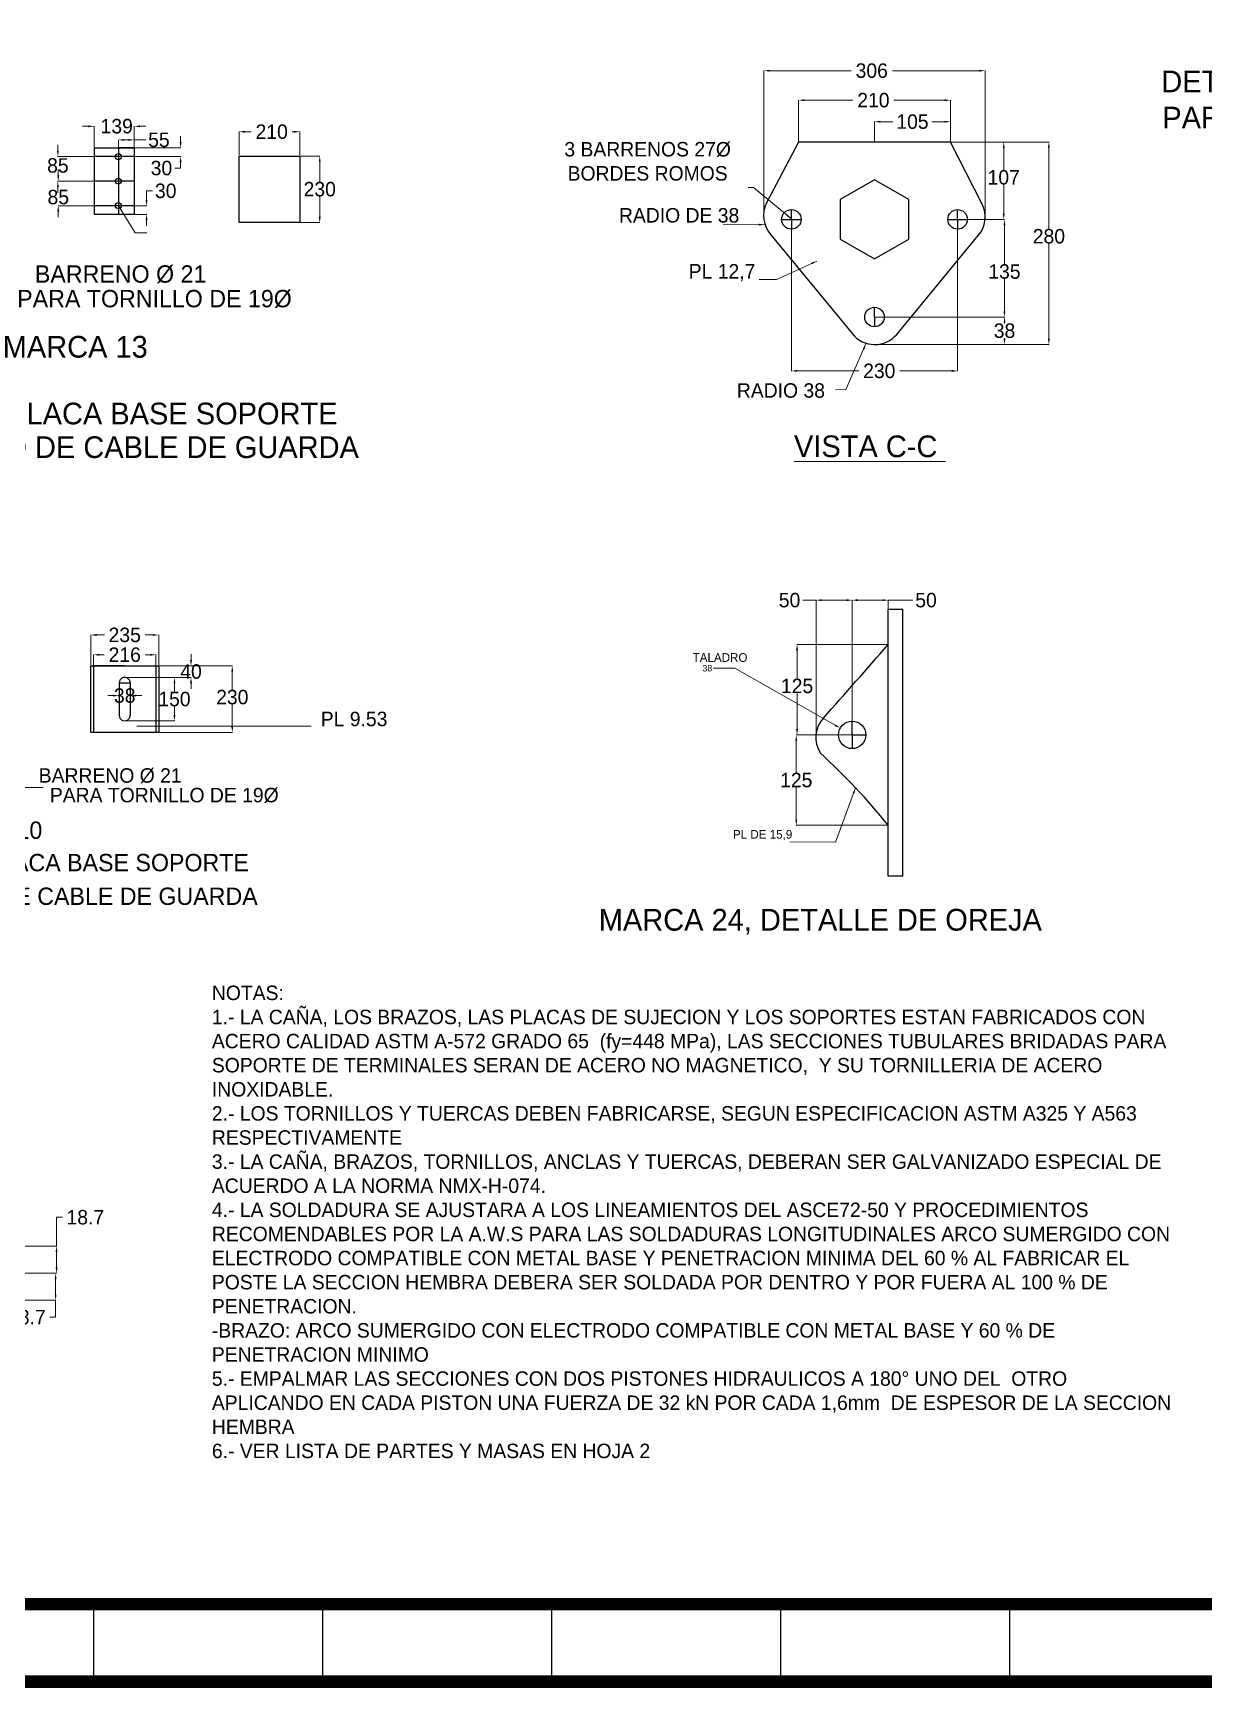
# Model space of a CAD drawing. Header units: centimetres. Extents: x 14 to 66415, y 14 to 43040.
# Drawn here: x 34018 to 50217, y 14 to 22898 of the extents above; entities that cross this region are included whole.
import ezdxf
from ezdxf.enums import TextEntityAlignment as Align

# ---------------------------------------------------------------- set-up
doc = ezdxf.new("R2010")
doc.units = ezdxf.units.CM
doc.header["$LTSCALE"] = 10
doc.header["$MEASUREMENT"] = 0
doc.layers.get('0').update_dxf_attribs({"linetype": 'CONTINUOUS'})
doc.layers.get('DEFPOINTS').update_dxf_attribs({"color": 2, "linetype": 'CONTINUOUS'})
for name, color, linetype in [('ACERO1', 144, 'CONTINUOUS'), ('ACOT', 7, 'CONTINUOUS'), ('DIMENCIONES', 252, 'CONTINUOUS'), ('INTERNO', 1, 'CONTINUOUS'), ('MARCO', 7, 'CONTINUOUS'), ('MUROBA', 2, 'CONTINUOUS'), ('TEXT', 7, 'CONTINUOUS'), ('TEXTOS', 7, 'CONTINUOUS')]:
    doc.layers.add(name, color=color, linetype=linetype)
doc.styles.get("Standard").update_dxf_attribs({"font": ''})
doc.styles.get('Standard').set_extended_font_data('Zurich Ex BT')
doc.dimstyles.get("Standard").update_dxf_attribs({"dimtxt": 200, "dimasz": 80, "dimexe": 3, "dimexo": 10, "dimgap": 0.09, "dimtad": 0, "dimtih": 1, "dimtoh": 1, "dimzin": 0, "dimdsep": 46, "dimtxsty": 'Standard', "dimcen": 0.09, "dimclrd": 256, "dimclre": 256, "dimclrt": 256, "dimadec": 0, "dimazin": 0, "dimtfac": 1, "dimtofl": 0, "dimtmove": 0, "dimatfit": 3, "dimfxl": 0, "dimtolj": 1, "dimtzin": 0, "dimlwd": 0, "dimlwe": 0, "dimarcsym": 0})

# ---------------------------------------------------------------- blocks, each defined once
blk = doc.blocks.new('*D10')
at = {"layer": 'DEFPOINTS', "color": 0}
for p in [(45659, 21392), (45659, 18592), (48072, 18592)]:
    blk.add_point(p, dxfattribs=at)
at = {"layer": 'DIMENCIONES', "lineweight": 0}
for p, q in [((45669, 21392), (48075, 21392)), ((48072, 21312), (48072, 20190)), ((48072, 18672), (48072, 19987)), ((45669, 18592), (48075, 18592))]:
    blk.add_line(p, q, dxfattribs=at)
at = {"layer": 'DIMENCIONES'}
for points in [[(48058, 21312), (48085, 21312), (48072, 21392)], [(48058, 18672), (48085, 18672), (48072, 18592)]]:
    blk.add_solid(points, dxfattribs=at)
at = {"layer": 'DIMENCIONES', "insert": (48072, 20088), "char_height": 200, "attachment_point": 5}
blk.add_mtext('\\A1;280', dxfattribs=at)
blk = doc.blocks.new('*D11')
at = {"layer": 'DEFPOINTS', "color": 0}
for p in [(46709, 21392), (46809, 20322), (47447, 20322)]:
    blk.add_point(p, dxfattribs=at)
at = {"layer": 'DIMENCIONES', "lineweight": 0}
for p, q in [((46719, 21392), (47450, 21392)), ((47447, 21312), (47447, 21004)), ((47447, 20402), (47447, 20801)), ((46819, 20322), (47450, 20322))]:
    blk.add_line(p, q, dxfattribs=at)
at = {"layer": 'DIMENCIONES'}
for points in [[(47433, 21312), (47460, 21312), (47447, 21392)], [(47433, 20402), (47460, 20402), (47447, 20322)]]:
    blk.add_solid(points, dxfattribs=at)
at = {"layer": 'DIMENCIONES', "insert": (47447, 20903), "char_height": 200, "attachment_point": 5}
blk.add_mtext('\\A1;107', dxfattribs=at)
blk = doc.blocks.new('*D12')
at = {"layer": 'DEFPOINTS', "color": 0}
for p in [(46809, 20322), (45659, 18972), (47457, 18972)]:
    blk.add_point(p, dxfattribs=at)
at = {"layer": 'DIMENCIONES', "lineweight": 0}
for p, q in [((46819, 20322), (47460, 20322)), ((47457, 20242), (47457, 19702)), ((47457, 19052), (47457, 19498)), ((45669, 18972), (47460, 18972))]:
    blk.add_line(p, q, dxfattribs=at)
at = {"layer": 'DIMENCIONES'}
for points in [[(47444, 20242), (47470, 20242), (47457, 20322)], [(47444, 19052), (47470, 19052), (47457, 18972)]]:
    blk.add_solid(points, dxfattribs=at)
at = {"layer": 'DIMENCIONES', "insert": (47457, 19600), "char_height": 200, "attachment_point": 5}
blk.add_mtext('\\A1;135', dxfattribs=at)
blk = doc.blocks.new('*D13')
at = {"layer": 'DEFPOINTS', "color": 0}
for p in [(45659, 18972), (45659, 18592), (47458, 18592)]:
    blk.add_point(p, dxfattribs=at)
at = {"layer": 'DIMENCIONES', "lineweight": 0}
for p, q in [((45669, 18972), (47461, 18972)), ((47458, 18892), (47458, 18883)), ((45669, 18592), (47461, 18592)), ((47458, 18672), (47458, 18680))]:
    blk.add_line(p, q, dxfattribs=at)
at = {"layer": 'DIMENCIONES'}
for points in [[(47445, 18892), (47472, 18892), (47458, 18972)], [(47445, 18672), (47472, 18672), (47458, 18592)]]:
    blk.add_solid(points, dxfattribs=at)
at = {"layer": 'DIMENCIONES', "insert": (47458, 18782), "char_height": 200, "attachment_point": 5}
blk.add_mtext('\\A1;38', dxfattribs=at)
blk = doc.blocks.new('*D14')
at = {"layer": 'DEFPOINTS', "color": 0}
for p in [(46709, 21970), (44609, 21392), (46709, 21392)]:
    blk.add_point(p, dxfattribs=at)
at = {"layer": 'DIMENCIONES', "lineweight": 0}
for p, q in [((44609, 21402), (44609, 21973)), ((44689, 21970), (45360, 21970)), ((46629, 21970), (45928, 21970)), ((46709, 21402), (46709, 21973))]:
    blk.add_line(p, q, dxfattribs=at)
at = {"layer": 'DIMENCIONES'}
for points in [[(44689, 21983), (44689, 21957), (44609, 21970)], [(46629, 21983), (46629, 21957), (46709, 21970)]]:
    blk.add_solid(points, dxfattribs=at)
at = {"layer": 'DIMENCIONES', "insert": (45644, 21970), "char_height": 200, "attachment_point": 5}
blk.add_mtext('\\A1;210', dxfattribs=at)
blk = doc.blocks.new('*D15')
at = {"layer": 'DEFPOINTS', "color": 0}
for p in [(46709, 21673), (45659, 21392), (46709, 21392)]:
    blk.add_point(p, dxfattribs=at)
at = {"layer": 'DIMENCIONES', "lineweight": 0}
for p, q in [((45659, 21402), (45659, 21676)), ((45739, 21673), (45915, 21673)), ((46629, 21673), (46453, 21673)), ((46709, 21402), (46709, 21676))]:
    blk.add_line(p, q, dxfattribs=at)
at = {"layer": 'DIMENCIONES'}
for points in [[(45739, 21686), (45739, 21660), (45659, 21673)], [(46629, 21686), (46629, 21660), (46709, 21673)]]:
    blk.add_solid(points, dxfattribs=at)
at = {"layer": 'DIMENCIONES', "insert": (46184, 21673), "char_height": 200, "attachment_point": 5}
blk.add_mtext('\\A1;105', dxfattribs=at)
blk = doc.blocks.new('*D23')
at = {"layer": 'DEFPOINTS', "color": 0}
for p in [(44128, 22378), (44128, 20327), (47189, 20322)]:
    blk.add_point(p, dxfattribs=at)
at = {"layer": 'DIMENCIONES', "lineweight": 0}
for p, q in [((44128, 20337), (44128, 22381)), ((44208, 22378), (45336, 22378)), ((47109, 22378), (45906, 22378)), ((47189, 20332), (47189, 22381))]:
    blk.add_line(p, q, dxfattribs=at)
at = {"layer": 'DIMENCIONES'}
for points in [[(44208, 22391), (44208, 22365), (44128, 22378)], [(47109, 22391), (47109, 22365), (47189, 22378)]]:
    blk.add_solid(points, dxfattribs=at)
at = {"layer": 'DIMENCIONES', "insert": (45621, 22378), "char_height": 200, "attachment_point": 5}
blk.add_mtext('\\A1;306', dxfattribs=at)
blk = doc.blocks.new('*D24')
at = {"layer": 'DEFPOINTS', "color": 0}
for p in [(44509, 20322), (46809, 20322), (46809, 18226)]:
    blk.add_point(p, dxfattribs=at)
at = {"layer": 'DIMENCIONES', "lineweight": 0}
for p, q in [((44509, 20312), (44509, 18223)), ((46809, 20312), (46809, 18223)), ((44589, 18226), (45441, 18226)), ((46729, 18226), (46009, 18226))]:
    blk.add_line(p, q, dxfattribs=at)
at = {"layer": 'DIMENCIONES'}
for points in [[(44589, 18240), (44589, 18213), (44509, 18226)], [(46729, 18240), (46729, 18213), (46809, 18226)]]:
    blk.add_solid(points, dxfattribs=at)
at = {"layer": 'DIMENCIONES', "insert": (45725, 18226), "char_height": 200, "attachment_point": 5}
blk.add_mtext('\\A1;230', dxfattribs=at)
blk = doc.blocks.new('*D34')
at = {"layer": 'DEFPOINTS', "color": 0}
for p in [(37708, 21534), (36868, 21198), (37708, 21198)]:
    blk.add_point(p, dxfattribs=at)
at = {"layer": 'DIMENCIONES', "lineweight": 0}
for p, q in [((36868, 21208), (36868, 21537)), ((36948, 21534), (37035, 21534)), ((37628, 21534), (37604, 21534)), ((37708, 21208), (37708, 21537))]:
    blk.add_line(p, q, dxfattribs=at)
at = {"layer": 'DIMENCIONES'}
for points in [[(36948, 21547), (36948, 21521), (36868, 21534)], [(37628, 21547), (37628, 21521), (37708, 21534)]]:
    blk.add_solid(points, dxfattribs=at)
at = {"layer": 'DIMENCIONES', "insert": (37319, 21534), "char_height": 200, "attachment_point": 5}
blk.add_mtext('\\A1;210', dxfattribs=at)
blk = doc.blocks.new('*D35')
at = {"layer": 'DEFPOINTS', "color": 0}
for p in [(37708, 21198), (37708, 20278), (37984, 20278)]:
    blk.add_point(p, dxfattribs=at)
at = {"layer": 'DIMENCIONES', "lineweight": 0}
for p, q in [((37718, 21198), (37987, 21198)), ((37984, 21118), (37984, 20841)), ((37984, 20358), (37984, 20638)), ((37718, 20278), (37987, 20278))]:
    blk.add_line(p, q, dxfattribs=at)
at = {"layer": 'DIMENCIONES'}
for points in [[(37970, 21118), (37997, 21118), (37984, 21198)], [(37970, 20358), (37997, 20358), (37984, 20278)]]:
    blk.add_solid(points, dxfattribs=at)
at = {"layer": 'DIMENCIONES', "insert": (37984, 20739), "char_height": 200, "attachment_point": 5}
blk.add_mtext('\\A1;230', dxfattribs=at)
blk = doc.blocks.new('*D36')
at = {"layer": 'DEFPOINTS', "color": 0}
for p in [(34862, 21610), (34862, 21311), (35418, 21311)]:
    blk.add_point(p, dxfattribs=at)
at = {"layer": 'DIMENCIONES', "lineweight": 0}
for p, q in [((34782, 21610), (34702, 21610)), ((34862, 21321), (34862, 21613)), ((35418, 21321), (35418, 21613)), ((35498, 21610), (35578, 21610))]:
    blk.add_line(p, q, dxfattribs=at)
at = {"layer": 'DIMENCIONES'}
for points in [[(34782, 21623), (34782, 21596), (34862, 21610)], [(35498, 21623), (35498, 21596), (35418, 21610)]]:
    blk.add_solid(points, dxfattribs=at)
at = {"layer": 'DIMENCIONES', "insert": (35175, 21610), "char_height": 200, "attachment_point": 5}
blk.add_mtext('\\A1;139', dxfattribs=at)
blk = doc.blocks.new('*D37')
at = {"layer": 'DEFPOINTS', "color": 0}
for p in [(35198, 21421), (35198, 21311), (35418, 21311)]:
    blk.add_point(p, dxfattribs=at)
at = {"layer": 'DIMENCIONES', "lineweight": 0}
for p, q in [((35198, 21321), (35198, 21424)), ((35278, 21421), (35338, 21421)), ((35418, 21321), (35418, 21424)), ((35418, 21421), (35577, 21421))]:
    blk.add_line(p, q, dxfattribs=at)
at = {"layer": 'DIMENCIONES'}
for points in [[(35278, 21434), (35278, 21408), (35198, 21421)], [(35338, 21434), (35338, 21408), (35418, 21421)]]:
    blk.add_solid(points, dxfattribs=at)
at = {"layer": 'DIMENCIONES', "insert": (35759, 21421), "char_height": 200, "attachment_point": 5}
blk.add_mtext('\\A1;55', dxfattribs=at)
blk = doc.blocks.new('*D38')
at = {"layer": 'DEFPOINTS', "color": 0}
for p in [(35198, 21311), (35198, 21191), (36059, 21191)]:
    blk.add_point(p, dxfattribs=at)
at = {"layer": 'DIMENCIONES', "lineweight": 0}
for p, q in [((35208, 21311), (36062, 21311)), ((36059, 21391), (36059, 21471)), ((35208, 21191), (36062, 21191)), ((36059, 21111), (36059, 21031)), ((36059, 21031), (35979, 21031))]:
    blk.add_line(p, q, dxfattribs=at)
at = {"layer": 'DIMENCIONES'}
for points in [[(36046, 21391), (36073, 21391), (36059, 21311)], [(36046, 21111), (36073, 21111), (36059, 21191)]]:
    blk.add_solid(points, dxfattribs=at)
at = {"layer": 'DIMENCIONES', "insert": (35794, 21031), "char_height": 200, "attachment_point": 5}
blk.add_mtext('\\A1;30', dxfattribs=at)
blk = doc.blocks.new('*D39')
at = {"layer": 'DEFPOINTS', "color": 0}
for p in [(35198, 21191), (34361, 20851), (35198, 20851)]:
    blk.add_point(p, dxfattribs=at)
at = {"layer": 'DIMENCIONES', "lineweight": 0}
for p, q in [((34361, 21271), (34361, 21351)), ((35188, 21191), (34358, 21191)), ((35188, 20851), (34358, 20851)), ((34361, 20771), (34361, 20691))]:
    blk.add_line(p, q, dxfattribs=at)
at = {"layer": 'DIMENCIONES'}
for points in [[(34348, 21271), (34374, 21271), (34361, 21191)], [(34348, 20771), (34374, 20771), (34361, 20851)]]:
    blk.add_solid(points, dxfattribs=at)
at = {"layer": 'DIMENCIONES', "insert": (34361, 21067), "char_height": 200, "attachment_point": 5}
blk.add_mtext('\\A1;85', dxfattribs=at)
blk = doc.blocks.new('*D40')
at = {"layer": 'DEFPOINTS', "color": 0}
for p in [(35198, 20851), (34367, 20511), (35198, 20511)]:
    blk.add_point(p, dxfattribs=at)
at = {"layer": 'DIMENCIONES', "lineweight": 0}
for p, q in [((35188, 20851), (34364, 20851)), ((34367, 20931), (34367, 21011)), ((35188, 20511), (34364, 20511)), ((34367, 20431), (34367, 20351))]:
    blk.add_line(p, q, dxfattribs=at)
at = {"layer": 'DIMENCIONES'}
for points in [[(34353, 20931), (34380, 20931), (34367, 20851)], [(34353, 20431), (34380, 20431), (34367, 20511)]]:
    blk.add_solid(points, dxfattribs=at)
at = {"layer": 'DIMENCIONES', "insert": (34367, 20630), "char_height": 200, "attachment_point": 5}
blk.add_mtext('\\A1;85', dxfattribs=at)
blk = doc.blocks.new('*D41')
at = {"layer": 'DEFPOINTS', "color": 0}
for p in [(35198, 20511), (35198, 20391), (35588, 20391)]:
    blk.add_point(p, dxfattribs=at)
at = {"layer": 'DIMENCIONES', "lineweight": 0}
for p, q in [((35588, 20591), (35588, 20716)), ((35588, 20716), (35668, 20716)), ((35208, 20511), (35591, 20511)), ((35208, 20391), (35591, 20391)), ((35588, 20311), (35588, 20231))]:
    blk.add_line(p, q, dxfattribs=at)
at = {"layer": 'DIMENCIONES'}
for points in [[(35574, 20591), (35601, 20591), (35588, 20511)], [(35574, 20311), (35601, 20311), (35588, 20391)]]:
    blk.add_solid(points, dxfattribs=at)
at = {"layer": 'DIMENCIONES', "insert": (35853, 20716), "char_height": 200, "attachment_point": 5}
blk.add_mtext('\\A1;30', dxfattribs=at)
blk = doc.blocks.new('*D43')
at = {"layer": 'DEFPOINTS', "color": 0}
for p in [(35718, 14301), (34854, 14148), (35718, 14148)]:
    blk.add_point(p, dxfattribs=at)
at = {"layer": 'DIMENCIONES', "lineweight": 0}
for p, q in [((34854, 14158), (34854, 14304)), ((34934, 14301), (35002, 14301)), ((35638, 14301), (35569, 14301)), ((35718, 14158), (35718, 14304))]:
    blk.add_line(p, q, dxfattribs=at)
at = {"layer": 'DIMENCIONES'}
for points in [[(34934, 14314), (34934, 14288), (34854, 14301)], [(35638, 14314), (35638, 14288), (35718, 14301)]]:
    blk.add_solid(points, dxfattribs=at)
at = {"layer": 'DIMENCIONES', "insert": (35286, 14301), "char_height": 200, "attachment_point": 5}
blk.add_mtext('\\A1;216', dxfattribs=at)
blk = doc.blocks.new('*D44')
at = {"layer": 'DEFPOINTS', "color": 0}
for p in [(35210, 13912), (35210, 13736), (35362, 13912)]:
    blk.add_point(p, dxfattribs=at)
at = {"layer": 'DIMENCIONES', "lineweight": 0}
for p, q in [((35130, 13736), (35050, 13736)), ((35210, 13902), (35210, 13733)), ((35362, 13902), (35362, 13733)), ((35442, 13736), (35522, 13736))]:
    blk.add_line(p, q, dxfattribs=at)
at = {"layer": 'DIMENCIONES'}
for points in [[(35130, 13749), (35130, 13723), (35210, 13736)], [(35442, 13749), (35442, 13723), (35362, 13736)]]:
    blk.add_solid(points, dxfattribs=at)
at = {"layer": 'DIMENCIONES', "insert": (35286, 13736), "char_height": 200, "attachment_point": 5}
blk.add_mtext('\\A1;38', dxfattribs=at)
blk = doc.blocks.new('*D45')
at = {"layer": 'DEFPOINTS', "color": 0}
for p in [(35794, 14148), (35794, 13988), (36203, 13988)]:
    blk.add_point(p, dxfattribs=at)
at = {"layer": 'DIMENCIONES', "lineweight": 0}
for p, q in [((36203, 14228), (36203, 14308)), ((35804, 14148), (36206, 14148)), ((35804, 13988), (36206, 13988)), ((36203, 13908), (36203, 13828))]:
    blk.add_line(p, q, dxfattribs=at)
at = {"layer": 'DIMENCIONES'}
for points in [[(36189, 14228), (36216, 14228), (36203, 14148)], [(36189, 13908), (36216, 13908), (36203, 13988)]]:
    blk.add_solid(points, dxfattribs=at)
at = {"layer": 'DIMENCIONES', "insert": (36203, 14068), "char_height": 200, "attachment_point": 5}
blk.add_mtext('\\A1;40', dxfattribs=at)
blk = doc.blocks.new('*D98')
at = {"layer": 'DEFPOINTS', "color": 0}
for p in [(33402, 6122), (33402, 5748), (34343, 5748)]:
    blk.add_point(p, dxfattribs=at)
at = {"layer": 'DIMENCIONES', "lineweight": 0}
for p, q in [((34343, 6122), (34343, 6522)), ((34343, 6522), (34423, 6522)), ((33412, 6122), (34346, 6122)), ((34343, 5828), (34343, 6042)), ((33412, 5748), (34346, 5748))]:
    blk.add_line(p, q, dxfattribs=at)
at = {"layer": 'DIMENCIONES'}
for points in [[(34330, 6042), (34357, 6042), (34343, 6122)], [(34330, 5828), (34357, 5828), (34343, 5748)]]:
    blk.add_solid(points, dxfattribs=at)
at = {"layer": 'DIMENCIONES', "insert": (34741, 6522), "char_height": 200, "attachment_point": 5}
blk.add_mtext('\\A1;18.7', dxfattribs=at)
blk = doc.blocks.new('*D102')
at = {"layer": 'DEFPOINTS', "color": 0}
for p in [(32821, 5748), (32867, 5374), (34330, 5374)]:
    blk.add_point(p, dxfattribs=at)
at = {"layer": 'DIMENCIONES', "lineweight": 0}
for p, q in [((32831, 5748), (34333, 5748)), ((34330, 5668), (34330, 5454)), ((32877, 5374), (34333, 5374)), ((34330, 5374), (34330, 5140)), ((34330, 5140), (34250, 5140))]:
    blk.add_line(p, q, dxfattribs=at)
at = {"layer": 'DIMENCIONES'}
for points in [[(34317, 5668), (34343, 5668), (34330, 5748)], [(34317, 5454), (34343, 5454), (34330, 5374)]]:
    blk.add_solid(points, dxfattribs=at)
at = {"layer": 'DIMENCIONES', "insert": (33932, 5140), "char_height": 200, "attachment_point": 5}
blk.add_mtext('\\A1;18.7', dxfattribs=at)
blk = doc.blocks.new('*D103')
at = {"layer": 'DEFPOINTS', "color": 0}
for p in [(45850, 15056), (45350, 13193), (45850, 13193)]:
    blk.add_point(p, dxfattribs=at)
at = {"layer": 'DIMENCIONES', "lineweight": 0}
for p, q in [((45350, 13203), (45350, 15059)), ((45430, 15056), (45770, 15056)), ((45850, 13203), (45850, 15059)), ((45850, 15056), (46188, 15056))]:
    blk.add_line(p, q, dxfattribs=at)
at = {"layer": 'DIMENCIONES'}
for points in [[(45430, 15070), (45430, 15043), (45350, 15056)], [(45770, 15070), (45770, 15043), (45850, 15056)]]:
    blk.add_solid(points, dxfattribs=at)
at = {"layer": 'DIMENCIONES', "insert": (46372, 15056), "char_height": 200, "attachment_point": 5}
blk.add_mtext('\\A1;50', dxfattribs=at)
blk = doc.blocks.new('*D104')
at = {"layer": 'DEFPOINTS', "color": 0}
for p in [(44850, 15056), (44850, 13193), (45350, 13193)]:
    blk.add_point(p, dxfattribs=at)
at = {"layer": 'DIMENCIONES', "lineweight": 0}
for p, q in [((44850, 15056), (44668, 15056)), ((44850, 13203), (44850, 15059)), ((45270, 15056), (44930, 15056)), ((45350, 13203), (45350, 15059))]:
    blk.add_line(p, q, dxfattribs=at)
at = {"layer": 'DIMENCIONES'}
for points in [[(44930, 15070), (44930, 15043), (44850, 15056)], [(45270, 15070), (45270, 15043), (45350, 15056)]]:
    blk.add_solid(points, dxfattribs=at)
at = {"layer": 'DIMENCIONES', "insert": (44484, 15056), "char_height": 200, "attachment_point": 5}
blk.add_mtext('\\A1;50', dxfattribs=at)
blk = doc.blocks.new('*D105')
at = {"layer": 'DEFPOINTS', "color": 0}
for p in [(45184, 13287), (45515, 13099)]:
    blk.add_point(p, dxfattribs=at)
at = {"layer": 'TEXTOS', "lineweight": 0}
for p, q in [((43430, 14115), (43725, 14115)), ((43725, 14115), (45115, 13326)), ((45350, 13193), (45350, 13193)), ((45350, 13193), (45350, 13193))]:
    blk.add_line(p, q, dxfattribs=at)
at = {"layer": 'TEXTOS'}
blk.add_solid([(45121, 13338), (45108, 13315), (45184, 13287)], dxfattribs=at)
at = {"layer": 'TEXTOS', "insert": (43347, 14115), "char_height": 90, "attachment_point": 5}
blk.add_mtext('\\A1;38', dxfattribs=at)
blk = doc.blocks.new('*D128')
at = {"layer": 'DEFPOINTS', "color": 0}
for p in [(35756, 14575), (34816, 14148), (35756, 14148)]:
    blk.add_point(p, dxfattribs=at)
at = {"layer": 'DIMENCIONES', "lineweight": 0}
for p, q in [((34816, 14158), (34816, 14578)), ((34896, 14575), (35004, 14575)), ((35676, 14575), (35568, 14575)), ((35756, 14158), (35756, 14578))]:
    blk.add_line(p, q, dxfattribs=at)
at = {"layer": 'DIMENCIONES'}
for points in [[(34896, 14588), (34896, 14561), (34816, 14575)], [(35676, 14588), (35676, 14561), (35756, 14575)]]:
    blk.add_solid(points, dxfattribs=at)
at = {"layer": 'DIMENCIONES', "insert": (35286, 14575), "char_height": 200, "attachment_point": 5}
blk.add_mtext('\\A1;235', dxfattribs=at)
blk = doc.blocks.new('*D130')
at = {"layer": 'DEFPOINTS', "color": 0}
for p in [(35286, 13988), (35286, 13388), (35974, 13388)]:
    blk.add_point(p, dxfattribs=at)
at = {"layer": 'DIMENCIONES', "lineweight": 0}
for p, q in [((35296, 13988), (35977, 13988)), ((35974, 13908), (35974, 13790)), ((35974, 13468), (35974, 13586)), ((35296, 13388), (35977, 13388))]:
    blk.add_line(p, q, dxfattribs=at)
at = {"layer": 'DIMENCIONES'}
for points in [[(35961, 13908), (35987, 13908), (35974, 13988)], [(35961, 13468), (35987, 13468), (35974, 13388)]]:
    blk.add_solid(points, dxfattribs=at)
at = {"layer": 'DIMENCIONES', "insert": (35974, 13688), "char_height": 200, "attachment_point": 5}
blk.add_mtext('\\A1;150', dxfattribs=at)
blk = doc.blocks.new('*D131')
at = {"layer": 'DEFPOINTS', "color": 0}
for p in [(35756, 14148), (35756, 13228), (36774, 13228)]:
    blk.add_point(p, dxfattribs=at)
at = {"layer": 'DIMENCIONES', "lineweight": 0}
for p, q in [((35766, 14148), (36777, 14148)), ((36774, 14068), (36774, 13817)), ((36774, 13308), (36774, 13613)), ((35766, 13228), (36777, 13228))]:
    blk.add_line(p, q, dxfattribs=at)
at = {"layer": 'DIMENCIONES'}
for points in [[(36760, 14068), (36787, 14068), (36774, 14148)], [(36760, 13308), (36787, 13308), (36774, 13228)]]:
    blk.add_solid(points, dxfattribs=at)
at = {"layer": 'DIMENCIONES', "insert": (36774, 13715), "char_height": 200, "attachment_point": 5}
blk.add_mtext('\\A1;230', dxfattribs=at)
blk = doc.blocks.new('*D150')
at = {"layer": 'DEFPOINTS', "color": 0}
for p in [(44588, 14443), (45850, 14443), (45350, 13193)]:
    blk.add_point(p, dxfattribs=at)
at = {"layer": 'DIMENCIONES', "lineweight": 0}
for p, q in [((45840, 14443), (44585, 14443)), ((44588, 14363), (44588, 13971)), ((44588, 13273), (44588, 13767)), ((45340, 13193), (44585, 13193))]:
    blk.add_line(p, q, dxfattribs=at)
at = {"layer": 'DIMENCIONES'}
for points in [[(44574, 14363), (44601, 14363), (44588, 14443)], [(44574, 13273), (44601, 13273), (44588, 13193)]]:
    blk.add_solid(points, dxfattribs=at)
at = {"layer": 'DIMENCIONES', "insert": (44588, 13869), "char_height": 200, "attachment_point": 5}
blk.add_mtext('\\A1;125', dxfattribs=at)
blk = doc.blocks.new('*D151')
at = {"layer": 'DEFPOINTS', "color": 0}
for p in [(45350, 13193), (44577, 11943), (45850, 11943)]:
    blk.add_point(p, dxfattribs=at)
at = {"layer": 'DIMENCIONES', "lineweight": 0}
for p, q in [((45340, 13193), (44574, 13193)), ((44577, 13113), (44577, 12670)), ((44577, 12023), (44577, 12466)), ((45840, 11943), (44574, 11943))]:
    blk.add_line(p, q, dxfattribs=at)
at = {"layer": 'DIMENCIONES'}
for points in [[(44564, 13113), (44590, 13113), (44577, 13193)], [(44564, 12023), (44590, 12023), (44577, 11943)]]:
    blk.add_solid(points, dxfattribs=at)
at = {"layer": 'DIMENCIONES', "insert": (44577, 12568), "char_height": 200, "attachment_point": 5}
blk.add_mtext('\\A1;125', dxfattribs=at)

msp = doc.modelspace()

# ---------------------------------------------------------------- linework, layer by layer
at = {"layer": 'ACERO1'}
for p, q in [((34861.793, 21310.862), (35417.793, 21310.862)), ((34861.793, 21310.862), (34861.793, 20390.862)), ((35197.793, 21310.862), (35197.793, 20390.862)), ((35417.793, 21310.862), (35417.793, 21190.862)), ((44608.981, 21391.615), (44166.031, 20551.039)), ((46708.981, 21391.615), (44608.981, 21391.615)), ((47149.916, 20533.144), (46708.981, 21391.615)), ((35417.793, 21190.862), (35417.793, 20850.862)), ((36868.096, 21198.134), (37708.096, 21198.134)), ((36868.096, 20278.134), (36868.096, 21198.134)), ((37708.096, 21198.134), (37708.096, 20278.134)), ((35417.793, 20850.862), (34861.793, 20850.862)), ((35417.793, 20850.862), (35417.793, 20510.862)), ((35417.793, 20390.862), (34861.793, 20390.862)), ((35417.793, 20510.862), (35417.793, 20390.862)), ((44508.981, 20321.615), (44508.981, 20456.615)), ((44508.981, 20321.615), (44508.981, 20456.615)), ((46808.981, 20321.615), (46808.981, 20456.615)), ((37708.096, 20278.134), (36868.096, 20278.134)), ((44373.981, 20321.615), (44643.981, 20321.615)), ((44508.981, 20321.615), (44508.981, 20186.615)), ((44508.981, 20321.615), (44508.981, 20186.615)), ((46673.981, 20321.615), (46943.981, 20321.615)), ((46808.981, 20321.615), (46808.981, 20186.615)), ((44225.729, 20110.315), (45353.646, 18737.652)), ((45967.245, 18732.273), (47095.136, 20098.087)), ((45658.981, 18971.615), (45658.981, 19106.615)), ((45658.981, 18971.615), (45658.981, 18836.615)), ((45849.594, 11239.24), (45849.594, 14926.152)), ((46049.594, 14926.152), (45849.594, 14926.152)), ((46049.594, 11239.24), (46049.594, 14926.152)), ((35717.68, 14148.016), (35717.68, 13228.016)), ((35755.68, 14148.016), (35755.68, 13228.016)), ((35209.68, 13912.016), (35209.68, 13464.016)), ((35209.68, 13912.016), (35361.68, 13912.016)), ((35361.68, 13912.076), (35361.68, 13463.956)), ((45350.494, 13193.238), (45350.494, 13383.236)), ((35755.68, 13228.016), (34815.68, 13228.016)), ((45349.594, 13213.238), (45349.594, 13003.238)), ((45349.594, 13193.238), (45539.594, 13193.238)), ((46049.594, 11239.24), (45849.594, 11239.24))]:
    msp.add_line(p, q, dxfattribs=at)
msp.add_lwpolyline([(46132.785, 20595.166), (45658.981, 20868.717), (45185.177, 20595.166), (45185.177, 20048.064), (45658.981, 19774.513), (46132.785, 20048.064)], close=True, dxfattribs=at)
for centre, radius in [((35197.793, 21190.862), 42), ((35197.793, 20850.862), 42), ((35197.793, 20510.862), 42), ((44508.981, 20321.615), 135), ((46808.981, 20321.615), 135), ((45658.981, 18971.615), 135), ((45349.594, 13193.238), 190)]:
    msp.add_circle(centre, radius, dxfattribs=at)
for centre, radius, start, end in [((44525.361, 20375.307), 400, 153.938855, 221.4891978), ((46790.586, 20357.412), 400, 319.5855488, 26.061145), ((45662.696, 18991.598), 400, 219.3502576, 319.5855488), ((-113847.656, 154267.134), 212259.119, 318.43033571, 318.79603483), ((35285.68, 13912.016), 76, 359.954906, 180), ((35285.68, 13464.016), 76, 180, 0.045094), ((45247.807, 13155.474), 400, 137.2877188, 211.8775237), ((38624.326, 6090.932), 9298.064, 39.006701, 47.4822015)]:
    msp.add_arc(centre, radius, start, end, dxfattribs=at)
at = {"layer": 'DIMENCIONES'}
for p, q in [((34815.68, 14148.016), (35755.68, 14148.016)), ((34815.68, 13228.016), (34815.68, 14148.016)), ((35285.68, 14148.016), (34853.68, 14148.016)), ((34853.68, 14148.016), (34853.68, 13228.016))]:
    msp.add_line(p, q, dxfattribs=at)
at = {"layer": 'INTERNO'}
for p, q in [((35417.793, 21190.862), (34861.793, 21190.862)), ((35417.793, 20510.862), (34861.793, 20510.862))]:
    msp.add_line(p, q, dxfattribs=at)
at = {"layer": 'MARCO', "linetype": 'Continuous'}
for p, q in [((34854.56, 1170.825), (34854.56, 100)), ((38022.816, 1170.825), (38022.816, 100)), ((41191.072, 1170.825), (41191.072, 100)), ((44359.328, 1170.825), (44359.328, 100)), ((47527.584, 1170.825), (47527.584, 100))]:
    msp.add_line(p, q, dxfattribs=at)
at = {"layer": 'MARCO', "linetype": 'Continuous', "const_width": 171.786}
msp.add_lwpolyline([(66329.527, 100), (66329.527, 42954.4), (100, 42954.4), (100, 100)], close=True, dxfattribs=at)
msp.add_lwpolyline([(50804.762, 1170.825), (100, 1170.825)], dxfattribs=at)
at = {"layer": 'MUROBA'}
msp.add_line((35417.793, 21310.862), (35197.793, 21310.862), dxfattribs=at)

# ---------------------------------------------------------------- texts
for s, height, p in [('PL 12,7', 200, (43088.694, 19504.517)), ('MARCA 13', 300, (33597.865, 18410.331)), ('DETALLE DE LA PLACA BASE SOPORTE ', 300, (30493.974, 17487.285)), ('SOLDADA AL BRAZO DE CABLE DE GUARDA', 300, (29920.681, 17022.066)), ('MARCA 10', 240, (32540.335, 11755.121)), ('DETALLE DE LA PLACA BASE SOPORTE ', 240, (30814.589, 11307.221)), ('SOLDADA AL BRAZO DE CABLE DE GUARDA', 240, (30241.296, 10842.002))]:
    msp.add_text(s, height=height).set_placement(p)
at = {"lineweight": 5, "insert": (44364.305, 17954.416), "char_height": 200, "attachment_point": 5}
msp.add_mtext('\\A1;RADIO 38', dxfattribs=at)
at = {"layer": 'ACOT', "lineweight": 5, "char_height": 200, "attachment_point": 5}
for s, insert in [('\\A1;3 BARRENOS 27%%C\\PBORDES ROMOS', (42520.332, 21124.162)), ('\\A1;RADIO DE 38', (42955.635, 20377.398))]:
    msp.add_mtext(s, dxfattribs=dict(at, insert=insert))
at = {"layer": 'TEXT', "linetype": 'ByBlock', "lineweight": 5}
for height, p in [(240, (35229.314, 19567.076)), (200, (35084.665, 12632.273))]:
    msp.add_text('BARRENO %%c 21', height=height, dxfattribs=at).set_placement(p, align=Align.MIDDLE)
for s, height, p in [('PARA TORNILLO DE 19%%C', 240, (35697.946, 19226.528)), ('PL 9.53', 200, (38459.298, 13413.656)), ('PARA TORNILLO DE 19%%C', 200, (35832.886, 12360.918))]:
    msp.add_text(s, height=height, dxfattribs=at).set_placement(p, align=Align.MIDDLE_CENTER)
at = {"layer": 'TEXT', "lineweight": 5}
msp.add_text('%%UVISTA C-C ', height=300, dxfattribs=at).set_placement((44545.479, 17033.904))
at = {"layer": 'TEXT', "insert": (49261.314, 22880.217), "char_height": 300, "width": 9303.85594, "attachment_point": 1}
msp.add_mtext('\\A1;\\pi3823.4;PLANTA \\P\\pi366.21;DETALLE SALIDA DE CANALIZACIONES \\P\\pi380.5;PARA CABLES DE POTENCIA Y FIBRA \\P\\pi3894.8;OPTICA', dxfattribs=at)
at = {"layer": 'TEXTOS', "linetype": 'ByBlock', "lineweight": 5}
for s, p in [('TALADRO', (43522.437, 14263.508)), ('PL DE 15,9', (44111.201, 11807.731))]:
    msp.add_text(s, height=120, dxfattribs=at).set_placement(p, align=Align.MIDDLE)
at = {"layer": 'TEXTOS', "lineweight": 5}
msp.add_text('MARCA 24, DETALLE DE OREJA', height=300, dxfattribs=at).set_placement((41844.508, 10486.621))
at = {"layer": 'TEXTOS', "insert": (36491.682, 6457.206), "char_height": 200, "width": 13352.82391, "attachment_point": 4}
msp.add_mtext('NOTAS:\\P1.- LA CAÑA, LOS BRAZOS, LAS PLACAS DE SUJECION Y LOS SOPORTES ESTAN FABRICADOS CON ACERO CALIDAD ASTM A-572 GRADO 65  (fy=448 MPa), LAS SECCIONES TUBULARES BRIDADAS PARA SOPORTE DE TERMINALES SERAN DE ACERO NO MAGNETICO,  Y SU TORNILLERIA DE ACERO INOXIDABLE.\\P2.- LOS TORNILLOS Y TUERCAS DEBEN FABRICARSE, SEGUN ESPECIFICACION ASTM A325 Y A563 RESPECTIVAMENTE \\P3.- LA CAÑA, BRAZOS, TORNILLOS, ANCLAS Y TUERCAS, DEBERAN SER GALVANIZADO ESPECIAL DE ACUERDO A LA NORMA NMX-H-074.\\P4.- LA SOLDADURA SE AJUSTARA A LOS LINEAMIENTOS DEL ASCE72-50 Y PROCEDIMIENTOS RECOMENDABLES POR LA A.W.S PARA LAS SOLDADURAS LONGITUDINALES ARCO SUMERGIDO CON ELECTRODO COMPATIBLE CON METAL BASE Y PENETRACION MINIMA DEL 60 % AL FABRICAR EL POSTE LA SECCION HEMBRA DEBERA SER SOLDADA POR DENTRO Y POR FUERA AL 100 % DE PENETRACION.\\P-BRAZO: ARCO SUMERGIDO CON ELECTRODO COMPATIBLE CON METAL BASE Y 60 % DE PENETRACION MINIMO\\P5.- EMPALMAR LAS SECCIONES CON DOS PISTONES HIDRAULICOS A 180° UNO DEL  OTRO APLICANDO EN CADA PISTON UNA FUERZA DE 32 kN POR CADA 1,6mm  DE ESPESOR DE LA SECCION HEMBRA \\P6.- VER LISTA DE PARTES Y MASAS EN HOJA 2 ', dxfattribs=at)

# ---------------------------------------------------------------- dimensions: what is measured, and where the dimension line sits
at = {"layer": 'DIMENCIONES'}
for base, p1, p2, text, override, picture, middle in [((44128.023, 22378.024), (47188.981, 20321.615), (44128.023, 20327.34), '306', {"dimtxt": 200}, '*D23', (45620.817, 22378.024)), ((46708.981, 21970.119), (44608.981, 21391.615), (46708.981, 21391.615), '210', {"dimtxt": 200}, '*D14', (45644.155, 21970.119)), ((34861.793, 21609.761), (35417.793, 21310.862), (34861.793, 21310.862), '139', {"dimtxt": 200, "dimdec": 0}, '*D36', (35175.463, 21609.761)), ((46708.981, 21673.019), (45658.981, 21391.615), (46708.981, 21391.615), '105', {"dimtxt": 200}, '*D15', (46183.981, 21673.019)), ((35197.793, 21421.021), (35417.793, 21310.862), (35197.793, 21310.862), '55', {"dimtxt": 200, "dimdec": 0}, '*D37', (35758.525, 21421.021)), ((37708.096, 21534.046), (36868.096, 21198.134), (37708.096, 21198.134), '210', {"dimtxt": 200, "dimdec": 0}, '*D34', (37319.445, 21534.046)), ((46808.981, 18226.348), (44508.981, 20321.615), (46808.981, 20321.615), '230', {"dimtxt": 200}, '*D24', (45725.281, 18226.348)), ((44849.594, 15056.497), (45349.594, 13193.238), (44849.594, 13193.238), '50', {"dimtxt": 200}, '*D104', (44483.974, 15056.497)), ((45849.594, 15056.497), (45349.594, 13193.238), (45849.594, 13193.238), '50', {"dimtxt": 200}, '*D103', (46371.924, 15056.497)), ((35755.68, 14574.542), (34815.68, 14148.016), (35755.68, 14148.016), '235', {"dimtxt": 200}, '*D128', (35285.68, 14574.542)), ((35717.68, 14301.119), (34853.68, 14148.016), (35717.68, 14148.016), '216', {"dimtxt": 200}, '*D43', (35285.68, 14301.119)), ((35209.68, 13735.945), (35361.68, 13912.076), (35209.68, 13912.016), '38', {"dimtxt": 200}, '*D44', (35285.68, 13735.945))]:
    dim = msp.add_linear_dim(base=base, p1=p1, p2=p2, text=text, dimstyle='Standard', override=override, dxfattribs=at)
    dim.commit()
    dim.dimension.update_dxf_attribs({"geometry": picture, "text_midpoint": middle, "dimtype": 160})
for base, p1, p2, text, override, picture, middle in [((34360.912, 20850.862), (35197.793, 21190.862), (35197.793, 20850.862), '85', {"dimtxt": 200, "dimdec": 0}, '*D39', (34360.912, 21067.211)), ((36059.467, 21190.862), (35197.793, 21310.862), (35197.793, 21190.862), '30', {"dimtxt": 200, "dimdec": 0}, '*D38', (35794.021, 21030.862)), ((48071.75, 18591.615), (45658.981, 21391.615), (45658.981, 18591.615), '280', {"dimtxt": 200}, '*D10', (48071.75, 20088.495)), ((47446.614, 20321.615), (46708.981, 21391.615), (46808.981, 20321.615), '107', {"dimtxt": 200}, '*D11', (47446.614, 20902.558)), ((37983.585, 20278.134), (37708.096, 21198.134), (37708.096, 20278.134), '230', {"dimtxt": 200, "dimdec": 0}, '*D35', (37983.585, 20739.318)), ((34366.678, 20510.862), (35197.793, 20850.862), (35197.793, 20510.862), '85', {"dimtxt": 200, "dimdec": 0}, '*D40', (34366.678, 20630.348)), ((35587.581, 20390.862), (35197.793, 20510.862), (35197.793, 20390.862), '30', {"dimtxt": 200, "dimdec": 0}, '*D41', (35853.027, 20716.382)), ((47456.979, 18971.615), (46808.981, 20321.615), (45658.981, 18971.615), '135', {"dimtxt": 200}, '*D12', (47456.979, 19599.732)), ((47458.325, 18591.615), (45658.981, 18971.615), (45658.981, 18591.615), '38', {"dimtxt": 200}, '*D13', (47458.325, 18781.615)), ((44587.752, 14443.238), (45350.494, 13193.238), (45849.594, 14443.238), '125', {"dimtxt": 200}, '*D150', (44587.752, 13869.265)), ((36202.733, 13988.016), (35793.68, 14148.016), (35793.71, 13988.016), '40', {"dimtxt": 200}, '*D45', (36202.733, 14068.016)), ((35974.013, 13388.016), (35285.71, 13988.016), (35285.71, 13388.016), '150', {"dimtxt": 200}, '*D130', (35974.013, 13688.016)), ((36773.575, 13228.016), (35755.68, 14148.016), (35755.68, 13228.016), '230', {"dimtxt": 200}, '*D131', (36773.575, 13714.739)), ((44576.924, 11943.238), (45350.494, 13193.238), (45849.594, 11943.238), '125', {"dimtxt": 200}, '*D151', (44576.924, 12568.238)), ((34343.357, 5748.259), (33401.644, 6122.259), (33401.644, 5748.259), '18.7', {"dimtxt": 200}, '*D98', (34740.871, 6522.34)), ((34329.839, 5374.259), (32821.307, 5748.259), (32867.276, 5374.259), '18.7', {"dimtxt": 200}, '*D102', (33932.325, 5140.043))]:
    dim = msp.add_linear_dim(base=base, p1=p1, p2=p2, angle=90, text=text, dimstyle='Standard', override=override, dxfattribs=at)
    dim.commit()
    dim.dimension.update_dxf_attribs({"geometry": picture, "text_midpoint": middle, "dimtype": 160})
at = {"layer": 'TEXTOS'}
dim = msp.add_diameter_dim_2p(p1=(45514.85, 13099.481), p2=(45184.338, 13286.995), text='38', dimstyle='Standard', override={"dimtxt": 90, "dimasz": 80}, dxfattribs=at)
dim.commit()
dim.dimension.update_dxf_attribs({"geometry": '*D105', "text_midpoint": (43346.969, 14115.025), "dimtype": 163})

# ---------------------------------------------------------------- leaders
at = {"layer": 'DIMENCIONES'}
msp.add_leader([(35454.618, 13313.656), (37865.942, 13313.656)], dimstyle='Standard', override={"dimasz": 30, "dimgap": 0.09, "dimtad": 0, "dimclrd": 256}, dxfattribs=at)
at = {"layer": 'DIMENCIONES', "color": 0}
msp.add_leader([(45397.382, 12461.151), (45117.395, 11709.143), (44489.702, 11713.431)], dimstyle='Standard', override={"dimasz": 80, "dimgap": 0.09, "dimtad": 0}, dxfattribs=at)
at = {"layer": 'TEXT'}
for points, override in [([(44510.021, 20328.948), (43986.459, 20761.08), (43909.806, 20762.358)], {"dimasz": 80, "dimgap": 0.09, "dimtad": 0, "dimclrd": 256}), ([(35197.793, 20510.862), (35432.32, 20137.713), (35590.878, 20137.713)], {"dimasz": 30, "dimgap": 0.09, "dimtad": 0, "dimclrd": 256}), ([(44136.051, 20249.598), (43564.966, 20247.754)], {"dimasz": 80, "dimgap": 0.09, "dimtad": 0, "dimclrd": 256}), ([(44861.544, 19745.674), (44303.212, 19488.679), (44062.728, 19488.679)], {"dimasz": 80, "dimgap": 0.09, "dimtad": 0, "dimclrd": 256}), ([(45541.193, 18602.808), (45263.613, 17967.61), (45119.175, 17965.706)], {"dimasz": 80, "dimgap": 0.09, "dimtad": 0, "dimclrd": 256})]:
    msp.add_leader(points, dimstyle='Standard', override=override, dxfattribs=at)
at = {"layer": 'TEXTOS'}
msp.add_leader([(32953.321, 13443.941), (33751.441, 12466.864), (34158.795, 12466.864)], dimstyle='Standard', override={"dimasz": 30, "dimgap": 0.09, "dimtad": 0, "dimclrd": 256}, dxfattribs=at)

doc.saveas('drawing.dxf')
